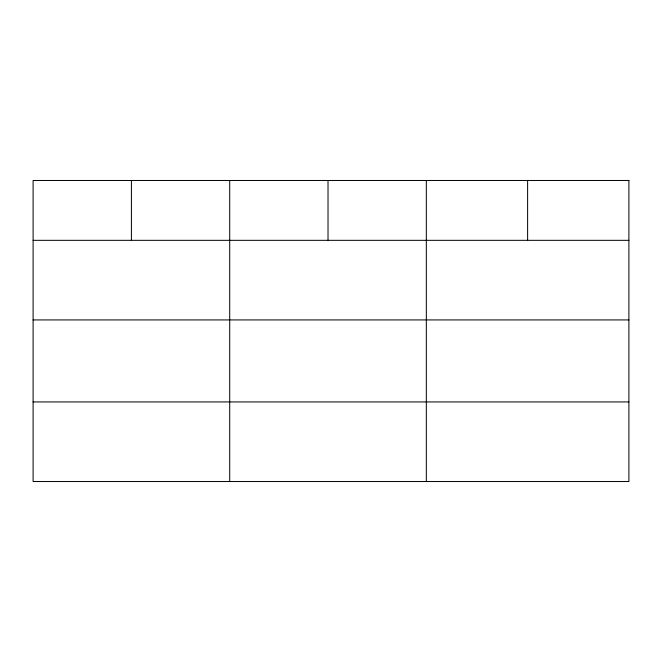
<?xml version="1.0" encoding="UTF-8"?>
<svg xmlns="http://www.w3.org/2000/svg" width="662" height="662" viewBox="0 0 662 662"><rect width="100%" height="100%" fill="white"/><g stroke="black" fill="none" stroke-linecap="round" stroke-linejoin="round"><path stroke-width="0.99" d="M33.1 240.331L628.9 240.331M33.1 319.928L628.9 319.928M33.1 401.933L628.9 401.933M527.614 180.478L527.614 240.331M426.328 180.478L426.328 481.522M328.021 180.478L328.021 240.331M229.714 180.478L229.714 481.522M131.407 180.478L131.407 240.331M628.9 180.478L33.1 180.478L33.1 481.522L628.9 481.522L628.9 180.478"/></g></svg>
